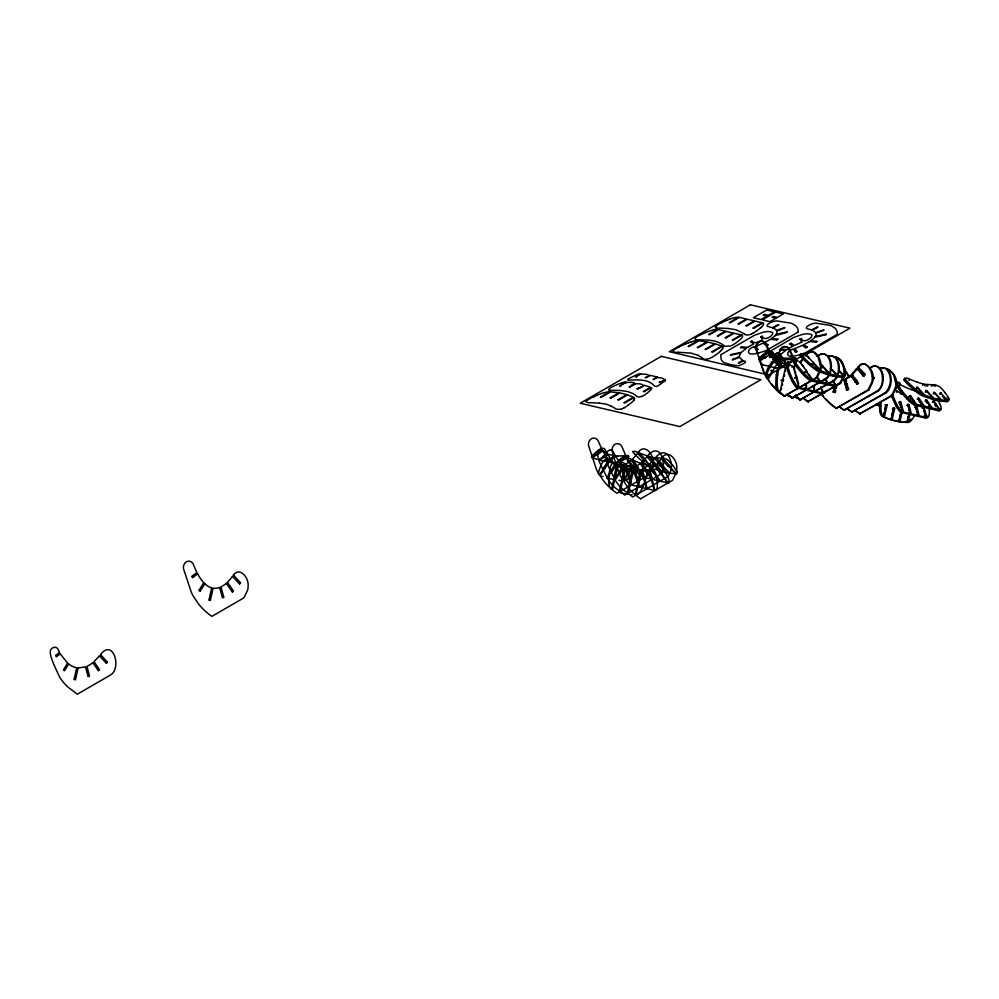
<?xml version="1.0" encoding="UTF-8"?>
<svg xmlns="http://www.w3.org/2000/svg" width="999" height="999" viewBox="0 0 999 999"><rect width="100%" height="100%" fill="white"/><g stroke="black" fill="none" stroke-linecap="round" stroke-linejoin="round"><path stroke-width="1.5" d="M907.879 404.333L910.564 413.711M915.746 406.231L918.431 415.547L911.4 413.936L908.928 404.632L907.954 404.208M608.878 478.833L608.866 479.47A25.062 12.6 -77.6 0 0 608.915 481.73M832.979 392.02L835.276 392.632M777.172 381.993L777.172 382.555A25.062 12.6 -77.6 0 0 777.222 384.877M880.906 406.318L880.906 406.88A25.062 12.6 -77.6 0 0 880.956 409.215A18.007 9.053 -77.6 0 0 881.193 411.65M846.34 389.66L847.277 389.573L844.53 379.67A16.583 14.336 -76.8 0 1 842.856 380.144M848.151 389.048L846.64 389.885M904.782 378.334L907.03 378.072A19.468 4.983 40.2 0 1 909.889 379.333L917.094 382.13M858.566 383.079L857.554 384.103M910.551 413.736L903.533 412.088L900.823 401.935L899.837 401.473M925.449 416.908L925.786 418.144A10.302 4.383 67.1 0 0 927.01 417.495L923.738 407.08M899.774 401.498L902.684 411.863A10.302 4.383 67.1 0 1 900.911 410.502M772.702 370.966L777.16 363.661M74.201 678.995L76.698 667.744A24.313 21.004 -76.8 0 1 69.356 664.485L68.794 664.098M209.078 599.637L211.676 587.899M614.135 476.548L616.733 464.81A21.703 18.769 -76.8 0 1 610.014 460.676M621.678 479.907L624.163 468.643M629.545 481.755L632.042 470.492A24.313 21.004 -76.8 0 1 624.7 467.232L624.138 466.858L620.079 473.101M637.749 482.092L640.347 470.342A21.703 18.769 -76.8 0 1 633.628 466.208L629.008 473.314M834.552 385.764L833.253 391.633L834.028 391.82L835.326 385.951M614.984 477.822L612.562 489.722M620.004 492.532L622.527 481.181M628.021 494.343L630.394 483.029M638.598 483.366L636.038 494.93A11.276 5.669 -77.6 0 0 637.986 494.13M779.332 392.482L779.657 391.009M781.33 389.822L781.655 388.349M782.304 385.402L782.629 383.928M794.854 397.152L795.167 395.741M796.503 396.041L796.191 397.44L797.702 397.652M883.391 415.334L883.066 416.808L888.336 418.918M883.715 413.861L884.053 412.387M884.702 409.44L885.351 406.493M887.187 404.82L884.402 417.095L891.208 419.767M891.008 418.306L890.696 419.73L897.689 421.416M891.645 415.472L892.269 412.637M892.582 411.213L892.906 409.802M893.88 407.967L894.754 408.391L892.045 420.017L899.038 421.703M899.212 418.668L898.588 421.478L900.099 421.69M899.525 417.257L900.149 414.448M900.461 413.037L900.773 411.625M902.122 411.925L899.937 421.778L901.448 421.978M906.73 422.127L907.055 420.679M907.691 417.782L908.016 416.346M908.066 422.415L909.989 413.736M75.574 679.295L78.122 667.931M210.452 599.937L213.087 588.211L214.261 588.299A16.583 14.336 -76.8 0 0 219.543 587.462M614.198 477.634L611.613 489.21A11.276 5.669 -77.6 0 1 610.189 487.612A12.45 6.269 -77.6 0 1 609.203 484.29M615.509 476.848L618.144 465.122L619.318 465.209A16.583 14.336 -76.8 0 0 624.6 464.373M621.728 481.006L619.08 492.245M623.039 480.207L625.599 468.843M629.607 482.842L627.06 494.193L620.054 492.594M630.906 482.055L633.566 470.654L640.796 469.692L643.381 478.883M635.177 494.955L637.812 483.179M639.123 482.392L641.758 470.654M778.883 390.621L778.571 392.07A11.276 5.669 -77.6 0 1 777.147 390.472M782.492 380.794L779.907 392.37A11.276 5.669 -77.6 0 1 778.496 390.771A12.45 6.269 -77.6 0 1 777.497 387.45M785.376 368.044L782.741 379.77L783.691 379.22M784.352 376.286L784.677 374.825M785.501 371.153L785.664 370.417M787.824 394.006L787.512 395.404L786.588 395.117M795.991 394.518L795.366 397.352L793.081 397.078M836.101 385.339L834.615 391.933L835.389 392.12L835.726 390.646M836.213 388.449L836.712 386.251M882.629 414.947L882.304 416.396A11.276 5.669 -77.6 0 1 880.881 414.797A12.45 6.269 -77.6 0 1 879.894 411.488M883.64 416.695L886.238 405.119M891.245 419.73L893.855 407.967M899.1 421.678L901.323 411.75M907.204 422.44L909.19 413.611M756.78 345.454L756.643 346.029A6.631 5.732 -76.8 0 0 756.618 348.813L755.831 348.626A6.631 5.732 -76.8 0 1 755.868 345.841L756.43 344.18A5.682 4.908 -76.8 0 1 761.675 341.021L763.124 341.496A6.731 5.807 -76.8 0 1 765.796 344.643L768.581 351.036A74.126 64.073 -76.8 0 0 769.23 352.347M786.975 366.596L787.949 365.509M636.75 467.682C637.025 470.866 616.296 491.121 628.284 473.826M780.394 350.999L780.818 349.9M605.406 449.925A4.246 3.671 -76.8 0 0 601.748 448.314C591.258 452.859 604.545 470.604 607.155 478.084A60.327 52.135 -76.8 0 0 615.434 487.987L624.837 495.104L658.453 475.661C668.631 468.956 661.9 442.132 649.45 453.858M857.841 382.33L858.203 382.854L851.61 374.225A44.618 38.561 -76.8 0 0 856.618 368.331L863.423 376.024M900.823 402.135L899.437 402.709L900.124 405.194M908.94 404.87L907.554 405.444L907.866 406.581M919.242 415.746L916.795 406.468L915.821 406.056M924.437 407.667L923.051 408.254M821.203 367.145L822.214 365.796M796.79 377.31L796.016 377.235L798.95 387.537A10.302 4.383 67.1 0 1 797.177 386.176A11.289 4.795 67.1 0 1 794.967 383.329M642.894 486.813L642.657 487.312A25.062 12.6 -77.6 0 1 641.62 489.398M586.313 401.273L586.45 402.185L588.274 402.709A19.468 6.181 -21.9 0 0 591.346 402.709L598.95 403.109M765.197 357.542L769.929 353.771M63.611 669.455L67.62 663.186M199.213 589.972L203.808 582.779M604.27 466.883L608.866 459.677M604.67 468.294L600.087 475.449L600.874 475.786M611.088 470.367L615.084 464.098M611.488 471.778L607.467 478.059L614.447 479.732M640.596 498.788A73.214 63.274 -76.8 0 1 627.335 486.575L622.065 478.783A60.452 52.248 -76.8 0 1 619.979 474.75L618.893 472.252L622.964 465.946L615.659 456.63L612.05 459.253M615.384 479.832L619.355 473.626M627.884 472.415L632.479 465.222A46.903 40.534 -76.8 0 1 626.41 456.356M775.811 363.049L776.098 362.6A46.903 40.534 -76.8 0 1 770.042 353.733M776.598 363.236L776.885 362.787A46.903 40.534 -76.8 0 1 770.816 353.921L769.642 352.51A9.878 3.546 -28.2 0 0 768.83 351.835L768.131 351.685A3.022 1.086 -28.2 0 0 765.946 352.185L759.889 357.317L793.506 337.562C799.163 335.689 805.968 331.968 811.9 334.827C812.736 338.399 802.534 343.843 801.41 338.549M768.268 378.896L772.839 371.74L771.74 370.866M603.871 468.106C594.03 485.064 599.924 463.586 604.507 460.064A4.033 1.873 -51.5 0 1 606.855 458.853M606.705 477.797L610.689 471.59M614.535 479.707L618.568 473.439M622.889 480.794L627.484 473.651M878.62 405.582L881.006 401.848M64.735 670.354L68.744 664.11M200.337 590.859L204.857 583.828M605.394 467.769L609.914 460.739M612.212 471.253L616.221 465.022L612.212 451.248A6.631 5.732 -76.8 0 1 612.237 448.464L612.799 446.803A5.682 4.908 -76.8 0 1 618.056 443.631M773.688 370.442L772.627 370.691M775.099 368.231L775.674 367.357M777.085 365.159L777.934 363.836M634.053 399.937L634.515 399.063A10.402 3.297 -21.9 0 0 634.04 397.552L625.162 402.659M755.831 348.626L763.611 372.127A60.452 52.248 -76.8 0 0 765.684 376.161L770.966 383.953A73.214 63.274 -76.8 0 0 784.215 396.166L816.208 377.672L819.942 369.955A13.824 11.938 -76.8 0 0 820.404 365.809L818.106 357.118L813.735 352.123M784.203 396.178L816.982 377.847L820.716 370.142A13.824 11.938 -76.8 0 0 821.178 365.996C820.766 360.527 818.668 353.584 812.886 351.76M834.39 357.13C841.533 356.98 844.43 365.622 844.792 371.528A13.824 11.938 -76.8 0 1 844.33 375.674L840.596 383.391L807.816 401.723L839.822 383.204L843.556 375.499A13.824 11.938 -76.8 0 0 844.018 371.353C843.643 366.034 841.658 359.727 836.5 357.292M821.69 394.642L822.826 396.116A73.214 63.274 -76.8 0 0 836.088 408.329L868.081 389.835L871.815 382.118A13.824 11.938 -76.8 0 0 872.264 377.972C871.89 372.664 869.904 366.358 864.747 363.923M836.076 408.341L868.855 390.01L872.589 382.305A13.824 11.938 -76.8 0 0 873.051 378.159C874.787 369.58 862.149 358.129 858.503 366.995M879.532 368.269C887.986 365.971 897.177 374.637 896.652 383.691A13.824 11.938 -76.8 0 1 896.203 387.837L892.469 395.554L859.689 413.886L891.695 395.367L895.416 387.662A13.824 11.938 -76.8 0 0 895.878 383.516L893.581 374.825L889.222 369.83M730.356 355.307L730.881 354.608M786.7 332.53L787.212 331.83M769.505 357.542L770.029 356.843M825.848 334.752L826.36 334.066M786.75 394.405L792.082 398.027L825.686 378.584C835.364 372.152 829.882 346.141 817.357 356.156M792.082 398.027L826.473 378.771C834.227 372.502 833.066 352.06 821.091 354.158M794.617 396.241L799.949 399.875L833.566 380.432C841.508 374.3 840.034 352.859 827.671 356.106M799.949 399.875L834.34 380.607C842.294 374.263 840.721 353.171 828.621 356.181M838.611 406.568L843.943 410.189L877.559 390.746C887.124 384.228 881.892 358.529 869.367 368.194M843.943 410.189L878.333 390.934C885.951 384.503 885.064 364.872 873.313 366.146M846.79 408.641L851.822 412.038L885.426 392.595C891.158 386.401 892.344 376.161 886.637 369.58M851.822 412.038L886.213 392.769C893.955 386.513 892.831 366.084 880.831 368.156M100.587 654.507C112.999 638.386 121.791 667.27 110.976 674.75L77.373 694.193L67.944 687.1A60.327 52.135 -76.8 0 1 59.653 677.197L53.621 664.073M628.009 379.882L628.683 380.045A9.878 3.134 -21.9 0 0 630.506 380.045C638.461 379.882 648.251 379.108 654.108 385.589A9.665 3.059 -21.9 0 0 655.007 386.238L655.756 386.363A2.947 0.937 -21.9 0 0 657.829 385.976L665.059 380.894M628.408 456.93L619.542 462.412A6.194 2.223 -28.2 0 1 616.246 463.324L620.841 459.877M796.39 360.589L795.828 361.151M795.716 359.265L795.753 359.203A2.947 1.061 -28.2 0 0 795.778 358.229L795.192 358.004M99.45 655.931L94.018 661.625L99.301 669.38M814.759 337.262L814.26 337.812A16.583 5.257 -21.9 0 1 810.664 340.721L816.857 341.383M106.431 663.398L107.43 662.2M239.635 584.09L240.647 582.892M644.692 461.001L645.704 459.802M653.895 464.298L654.907 463.111M661.775 466.146L662.774 464.96M668.306 466.533L669.318 465.347M805.157 356.168L806.156 354.995L807.542 355.569M812 363.848L813.71 362.924L812.774 364.023M812.249 364.26L813.248 363.087L819.967 370.429A10.402 2.66 40.2 0 1 816.47 368.519L815.209 367.632M813.049 364.448L814.035 363.274L820.941 370.804M821.465 367.57L822.452 366.396L828.97 373.526L821.091 370.879M821.977 367.332L822.976 366.133L822.14 366.046M822.252 367.757L823.251 366.583M828.92 375.012C832.03 376.973 833.765 374.45 836.937 375.487M863.798 376.086L864.809 374.887M873.014 379.383L874.013 378.196M908.89 380.494L909.889 379.32M915.996 388.586L916.982 387.412L923.7 394.767A10.402 2.66 40.2 0 1 920.204 392.844L918.943 391.958A24.788 6.344 40.2 0 1 910.326 384.528M916.782 388.773L917.769 387.6L924.674 395.129M922.639 385.377L923.625 384.203L933.503 384.865A19.768 5.057 40.2 0 1 934.814 384.627L939.072 386.376A5.882 1.498 40.2 0 1 942.045 389.073L943.468 390.659A28.459 7.28 40.2 0 1 944.992 392.57L945.104 392.707M925.199 391.895L926.185 390.721L932.704 397.864L924.724 395.167M925.986 392.083L926.985 390.909L933.615 398.139L940.671 399.812L934.065 392.57L933.066 393.743M933.503 384.865L931.43 386.113M933.865 393.918L934.852 392.757L941.395 399.887L947.489 400.499M939.597 394.118L940.596 392.957L948.063 400.774A10.402 2.66 40.2 0 1 947.177 401.698L942.319 396.416M940.396 394.305L941.383 393.131M930.718 397.24C931.855 398.976 935.963 401.723 937.499 399.363M864.61 373.589L862.574 375.761M775.074 335.614L786.225 332.63M773.726 354.633L776.86 353.047A4.246 3.671 -76.8 0 1 780.506 354.682M775.112 335.577L775.149 335.539A16.583 5.257 -21.9 0 1 771.528 338.486L777.709 339.148M899.962 385.114L900.186 384.84A2.947 1.061 -28.2 0 0 900.224 383.853L899.637 383.641A9.665 3.472 -28.2 0 0 897.676 383.678L896.49 383.791M233.566 574.812C240.322 566.47 249.076 578.446 248.102 585.976A13.824 11.938 -76.8 0 1 247.64 590.134L243.906 597.839L211.913 616.358A73.214 63.274 -76.8 0 1 198.664 604.133L193.394 596.341A60.452 52.248 -76.8 0 1 191.308 592.295L183.541 568.806A6.631 5.732 -76.8 0 1 183.566 566.021L184.128 564.348A5.682 4.908 -76.8 0 1 189.385 561.188L190.821 561.663A6.731 5.807 -76.8 0 1 193.506 564.81L196.279 571.203A74.126 64.073 -76.8 0 0 196.928 572.527L192.208 576.086M638.623 451.723C645.379 443.369 654.133 455.357 653.159 462.887A13.824 11.938 -76.8 0 1 652.697 467.033L648.975 474.75L616.97 493.269A73.214 63.274 -76.8 0 1 603.721 481.043L598.451 473.251A60.452 52.248 -76.8 0 1 596.366 469.205L588.598 445.704A6.631 5.732 -76.8 0 1 588.623 442.932L589.185 441.258A5.682 4.908 -76.8 0 1 594.442 438.099L595.879 438.573A6.731 5.807 -76.8 0 1 598.563 441.72L601.336 448.114A74.126 64.073 -76.8 0 0 601.985 449.438M662.237 457.267C668.993 448.913 677.747 460.901 676.773 468.431A13.824 11.938 -76.8 0 1 676.311 472.577L672.577 480.282L640.584 498.801M657.317 455.706C669.755 443.906 676.56 471.016 666.321 477.51L632.717 496.953L623.289 489.847A60.327 52.135 -76.8 0 1 614.997 479.957C612.449 472.39 599.138 454.832 609.615 450.124M649.05 454.22L648.001 455.482L654.582 462.762M656.917 456.068L655.881 457.33L662.462 464.61M98.451 670.816L99.575 669.78M232.405 592.12L233.529 591.083M637.462 469.031L638.586 467.994M645.916 471.728L647.04 470.691M653.796 473.576L654.919 472.539M661.076 474.575L662.2 473.538M804.769 371.89L806.692 371.153M804.982 372.352L806.093 371.328L811.9 379.745A10.49 3.259 47.3 0 1 809.727 378.496A11.801 3.659 47.3 0 1 806.655 375.936M805.556 372.078L806.605 371.104M805.768 372.527L806.88 371.503M856.568 384.116L857.779 382.792M908.715 396.678L909.827 395.654L915.633 404.071A10.49 3.259 47.3 0 1 913.461 402.822M909.502 396.865L910.663 395.766L909.802 395.641M917.169 399.363L918.281 398.339L923.501 405.919L916.483 404.295L910.613 395.829M917.969 399.55L919.117 398.489L924.312 406.118L931.38 407.792L925.823 399.825M925.037 401.211L926.123 400.174M925.836 401.398L926.947 400.374L932.179 407.954L939.247 409.64L933.128 400.886L934.015 400.999L940.059 409.802M932.329 402.21L933.416 401.173M933.116 402.397L934.277 401.311M641.495 462.537L646.952 456.805L653.571 463.948M899.612 385.439L898.775 386.101M870.429 368.119L872.614 366.508M719.63 351.91L719.992 351.598A25.062 7.955 -21.9 0 0 721.216 350.462M859.402 366.183L861.7 364.573M92.77 662.687L90.809 664.148A28.172 24.351 -76.8 0 1 87.687 665.996L86.95 666.333L89.386 675.561M55.994 655.169L59.528 652.534M597.265 452.997L601.972 449.488M603.458 456.081L607.005 453.446M611.338 457.929L614.872 455.294M620.879 458.529L625.586 455.02A74.126 64.073 -76.8 0 1 624.949 453.658L622.177 447.252A6.731 5.807 -76.8 0 0 619.505 444.105L618.056 443.643M768.631 352.847L769.992 352.585L768.818 353.471M773.139 357.192L774.237 356.368M773.688 357.542L775.024 356.556M780.781 359.203L782.117 358.216M781.78 359.215L782.891 358.391M791.358 359.041L793.606 358.129A74.126 64.073 -76.8 0 1 792.969 356.755L790.197 350.349M792.719 358.778L793.606 358.129M819.605 355.095L820.741 354.345M844.592 370.954L845.479 370.292L844.692 370.105M597.227 454.345L592.482 457.867L593.481 458.241M599.862 460.064L603.421 457.43M607.742 461.925L611.288 459.278M786.538 365.234L788.81 363.549L788.111 362.237M56.706 656.505L60.265 653.87L67.607 663.136M192.919 577.41L197.627 573.938M591.858 457.542L596.428 454.158M597.976 454.32L602.684 450.849M602.622 457.242L598.588 459.765M604.17 457.417L607.742 454.782M607.842 454.895C613.586 460.664 605.194 462.787 599.899 460.102M615.297 463.211L620.042 459.69M621.59 459.865L626.298 456.381M759.839 361.213L764.41 357.817L763.711 356.518M767.769 356.119L768.643 355.469M768.943 355.257L770.704 353.946M772.976 359.178L774.974 357.704L785.651 359.74M773.975 359.203L775.761 357.879L781.967 366.109L780.569 365.746A7.98 4.008 -77.6 0 0 780.319 365.796L778.521 367.132A4.958 2.485 -77.6 0 0 777.946 368.144A5.894 2.96 -77.6 0 0 777.547 369.093L777.434 369.418A9.441 4.745 -77.6 0 0 777.06 370.754L777.01 370.979A20.617 10.365 -77.6 0 0 776.335 374.85M781.618 361.213L783.628 359.727L779.282 362.175L780.069 362.362M785.651 365.122L788.024 363.361L787.324 362.05M790.783 362.1L791.67 361.438M791.97 361.226L792.844 360.577M793.431 360.139L794.317 359.49A46.903 40.534 -76.8 0 0 795.891 362.1M844.53 372.115L845.404 371.466M716.545 325.549L716.57 325.537A7.705 2.448 -21.9 0 1 717.494 324.925M628.408 405.045L628.259 405.144A28.459 9.028 -21.9 0 1 626.186 406.581L624.35 407.692M898.576 386.251L895.616 388.161M808.491 353.259L809.827 352.41M785.539 350.462L780.781 354.408L770.491 356.73M894.605 408.666L892.419 408.191M775.299 354.121L776.71 353.459M740.359 347.59L741.545 346.828M776.835 339.947L778.021 339.185M779.507 349.825L780.694 349.063M815.983 342.17L817.17 341.421M747.689 347.39L748.351 346.965A28.172 8.941 -21.9 0 1 751.523 345.154L753.721 343.993L750.686 341.77M786.837 349.625L787.499 349.2A28.172 8.941 -21.9 0 1 790.671 347.39L792.869 346.228M600.761 396.94L609.552 391.845A10.402 3.297 -21.9 0 0 605.669 392.295L604.195 392.682M620.067 385.776C637.861 376.311 610.639 386.388 609.303 388.798A4.033 1.274 -21.9 0 0 609.165 389.997M635.963 376.573L640.809 373.763A6.194 1.961 -21.9 0 0 637.424 374.425L628.034 378.971A3.022 0.962 -21.9 0 0 628.046 379.857M688.523 346.154L697.964 340.696M709.04 334.29L717.519 329.383A10.302 3.272 -21.9 0 0 715.159 329.52L715.097 329.533A11.264 3.571 -21.9 0 0 711.5 330.407L711.35 330.444A16.546 5.245 -21.9 0 0 709.128 331.193L708.99 331.243A24.251 7.692 -21.9 0 0 706.355 332.255A34.303 10.889 -21.9 0 0 702.11 334.091L701.735 334.265A23.264 7.38 -21.9 0 0 700.574 334.815L698.476 335.876A11.976 3.796 -21.9 0 0 697.464 336.426L697.265 336.538A7.355 2.335 -21.9 0 0 696.315 337.138A4.92 1.561 -21.9 0 0 695.316 337.924L695.017 339.161L697.19 339.81A20.43 6.481 -21.9 0 0 699.7 339.822L700.399 339.81A127.21 40.36 -21.9 0 1 707.779 340.122L707.866 340.135A116.721 37.038 -21.9 0 1 709.889 340.334L710.439 340.397A112.338 35.652 -21.9 0 1 714.535 341.034A112.338 35.652 -21.9 0 1 717.844 342.133L718.231 342.282A116.721 37.038 -21.9 0 1 719.567 342.869L719.63 342.907A127.21 40.36 -21.9 0 1 723.538 345.229L723.776 345.479A20.43 6.481 -21.9 0 0 724.874 346.303L730.656 345.991A5.245 1.661 -21.9 0 0 731.83 345.467A7.355 2.335 -21.9 0 0 732.891 344.892L733.091 344.78A11.976 3.796 -21.9 0 0 734.028 344.205L735.739 343.057A23.264 7.38 -21.9 0 0 736.588 342.445L736.85 342.245A34.303 10.889 -21.9 0 0 739.522 340.097L739.585 340.047A24.251 7.692 -21.9 0 0 740.971 338.736L741.033 338.673A16.546 5.245 -21.9 0 0 741.932 337.612L741.982 337.55A11.264 3.571 -21.9 0 0 742.594 335.976A10.302 3.272 -21.9 0 0 742.007 335.102M729.67 322.352L738.548 317.207A10.49 3.334 -21.9 0 0 736.051 317.382A11.801 3.746 -21.9 0 0 732.192 318.356M610.377 397.777L618.918 392.819M629.507 386.7C645.529 381.755 621.403 380.369 620.854 385.951M645.616 377.385C656.193 374.238 636.738 372.302 636.763 376.76M697.627 347.29L706.805 341.97L705.219 341.683M717.669 335.701L725.386 331.218L718.381 329.558L709.827 334.478M738.436 323.676L746.428 319.056L739.41 317.382L730.469 322.54M763.199 315.147L764.472 314.398M618.244 399.625L626.91 394.605L619.892 392.932L611.176 397.964M637.387 388.549C653.046 384.528 631.555 380.881 630.307 386.888M653.483 379.233L657.255 377.048M705.506 349.138L714.76 343.768L707.791 342.108L698.426 347.477M725.536 337.537L733.254 333.067L726.248 331.406M746.303 325.524L754.295 320.904L747.289 319.23L739.235 323.863M775.686 312.138L762.349 319.842L769.979 321.666L776.011 318.194M624.375 402.472L633.391 397.252L627.647 394.842L619.043 399.8M643.668 391.308L650.561 387.312L644.23 385.264L638.174 388.736M659.577 382.105C672.227 379.707 655.943 375.062 654.283 379.42M712.137 351.698L721.753 346.129L720.491 345.654M732.654 339.835L741.133 334.915M753.283 327.884L762.162 322.739M772.215 317.257L773.501 316.521M798.189 332.043L766.183 350.562L758.141 353.184A13.824 4.383 -21.9 0 1 754.657 353.771C745.853 355.769 747.314 348.176 753.983 346.978M601.548 397.127L610.589 391.908L618.93 392.807M689.322 346.341L698.95 340.784L705.082 341.67M646.403 377.572L650.174 375.399M718.468 335.876L726.198 331.418M706.293 349.325L715.496 344.006L716.857 344.418M726.335 337.724L734.065 333.254L741.146 334.89M747.102 325.711L755.107 321.091L762.175 322.727M644.467 391.496C660.626 381.556 645.604 395.816 641.583 396.366M660.364 382.292L665.222 379.495A6.194 1.961 -21.9 0 1 665.034 380.894M712.924 351.885L722.389 346.416A11.276 3.584 -21.9 0 1 723.089 347.377M733.441 340.01L741.945 335.102M754.083 328.072L762.974 322.939A10.49 3.334 -21.9 0 1 763.598 323.838A11.801 3.746 -21.9 0 1 762.836 325.549A17.183 5.457 -21.9 0 1 761.787 326.748M773.064 327.984L778.346 325.199M738.698 362.625L742.707 360.514M812.199 330.219L817.494 327.435M777.846 364.86L781.867 362.724L778.696 359.677M772.389 327.722L777.709 324.925M739.335 362.899L743.331 360.801M816.857 327.16L811.538 329.945A74.126 23.526 -21.9 0 0 810.826 329.72L807.367 328.783A6.731 2.135 -21.9 0 1 806.393 327.622L806.842 326.885A5.682 1.798 -21.9 0 1 812.175 323.838L813.785 323.414A6.631 2.11 -21.9 0 1 815.958 323.164L829.957 325.337A60.452 19.181 -21.9 0 1 831.955 326.111L835.114 328.259A73.214 23.227 -21.9 0 1 837.324 334.29L805.331 352.797L797.289 355.419A13.824 4.383 -21.9 0 1 793.805 356.006C785.002 358.004 786.463 350.412 793.119 349.213M778.483 365.122L782.479 363.024M750.524 341.658L751.947 340.971M766.645 345.617L768.081 344.93M789.672 343.893L791.096 343.206M805.793 347.852L807.217 347.165M593.543 396.865L593.331 396.965A29.083 9.228 -21.9 0 0 591.121 398.039L589.098 399.125A6.119 1.936 -21.9 0 0 586.151 401.311M751.76 333.816L751.797 333.791A7.705 2.448 -21.9 0 0 752.896 333.229M634.427 467.245L635.152 466.895A28.172 24.351 -76.8 0 0 638.286 465.047L640.247 463.598L645.641 471.328M642.245 469.105L643.031 468.743A28.172 24.351 -76.8 0 0 646.153 466.895L648.114 465.447L653.508 473.176M760.689 336.813L762.162 336.176M756.368 350.062L757.841 349.438M799.837 339.036L801.31 338.411M795.516 352.297L796.99 351.66M801.847 342.108L794.38 345.479L791.258 343.319M222.477 597.889L223.813 597.315M88.174 676.623L89.523 676.048M794.854 377.684L796.116 377.147M794.904 378.209L796.727 377.397M795.704 378.384L797.027 377.834M627.534 474.8L628.87 474.225M635.651 477.534L636.987 476.96M847.414 390.06L848.675 389.535M643.518 479.383L644.867 478.808M651.148 480.332L652.484 479.77M898.638 402.535L899.974 401.973M906.755 405.269L908.079 404.707M914.634 407.105L915.958 406.556M915.421 407.292L916.745 406.73M922.252 408.067L923.576 407.505L926.298 417.395L919.267 415.784M685.614 343.931L686.238 343.681A25.062 7.955 -21.9 0 1 688.498 342.794M786.026 368.331L785.751 368.119A19.643 9.878 -77.6 0 0 783.391 366.246L781.905 366.046A7.98 4.008 -77.6 0 0 781.655 366.084L779.869 367.432A4.958 2.485 -77.6 0 0 779.282 368.431A5.894 2.96 -77.6 0 0 778.895 369.393L778.77 369.717A9.441 4.745 -77.6 0 0 778.396 371.054L778.346 371.278A20.617 10.365 -77.6 0 0 777.684 375.149M615.247 463.236L613.611 462.887A7.98 4.008 -77.6 0 0 613.361 462.924L611.563 464.273A4.958 2.485 -77.6 0 0 610.988 465.272A5.894 2.96 -77.6 0 0 610.589 466.233L610.489 466.521A9.441 4.745 -77.6 0 0 610.102 467.894L610.064 468.056A20.617 10.365 -77.6 0 0 609.378 471.99A31.419 15.809 -77.6 0 0 609.153 473.913M784.739 328.009L776.772 330.994A21.703 6.893 -21.9 0 1 776.248 334.253M732.342 359.503L739.422 356.581A24.313 7.717 -21.9 0 1 740.946 352.959L730.831 355.207M815.921 333.229L823.888 330.244M771.49 361.738L778.546 359.091M776.535 330.532L784.665 327.497M732.429 360.027L739.497 357.392L742.719 360.489M823.8 329.72L815.684 332.754A46.903 14.885 -21.9 0 0 812.125 330.269M771.565 362.262L778.646 359.615M810.514 352.085L812.786 351.735M85.377 666.957L78.222 667.906M887.05 405.307L884.889 404.832M862.736 364.123L864.659 363.898M789.272 364.947L788.298 366.034A4.795 2.035 67.1 0 0 788.386 367.994M620.604 409.315L616.071 409.178A19.768 6.269 -21.9 0 1 614.959 408.241L610.751 405.881M768.731 351.261L768.993 351.198A4.246 3.671 -76.8 0 1 772.639 352.847M731.343 354.508L741.595 352.21L746.39 348.239L740.671 347.627M814.809 337.237L825.374 334.865M776.186 334.278L786.75 331.93M815.334 336.513L825.898 334.166M769.967 357.43L780.094 355.182M769.73 351.386L769.767 351.386A4.246 3.671 -76.8 0 1 773.413 353.022M54.283 647.364C46.778 648.663 51.723 658.641 53.496 663.686M655.456 465.209L648.451 465.297L642.02 463.811M902.447 392.832L900.161 393.107M902.621 393.831L900.811 394.018M795.204 358.004A9.665 3.472 -28.2 0 0 793.243 358.054L781.268 358.166L773.151 355.656M800.087 362.162A19.043 5.907 47.3 0 0 797.19 360.776L796.503 360.589A2.947 1.061 -28.2 0 0 796.49 359.528L795.891 359.315A9.665 3.472 -28.2 0 0 793.943 359.353L785.738 359.74M899.537 383.529A2.947 1.061 -28.2 0 0 899.512 382.555L898.925 382.33A9.665 3.472 -28.2 0 0 896.977 382.38L895.491 382.517M634.652 471.466L641.046 470.492A19.643 9.878 -77.6 0 1 643.968 469.867L645.391 470.342A7.98 4.008 -77.6 0 1 645.591 470.492L646.64 472.49A4.958 2.485 -77.6 0 1 646.74 473.663A5.894 2.96 -77.6 0 1 646.69 474.7L646.665 474.95A9.441 4.745 -77.6 0 1 646.428 476.411L646.378 476.635A20.617 10.365 -77.6 0 1 645.342 480.419A31.419 15.809 -77.6 0 1 644.717 482.255A35.327 17.77 -77.6 0 1 642.931 486.713M634.452 471.478L626.56 470.467L617.519 465.01M606.868 458.828L608.216 459.09A14.261 6.631 -51.5 0 1 609.402 460.189L612.449 462.662A105.931 49.313 -51.5 0 0 613.948 463.636M789.46 364.91L791.32 365.372A20.43 8.691 67.1 0 1 793.343 366.608L793.88 366.983M788.136 365.472L789.747 365.821M678.608 352.297L690.933 353.084L698.089 355.307M835.514 357.267L836.4 357.28M886.6 369.243L889.147 369.642M617.757 456.068L625.973 455.681A9.665 3.472 -28.2 0 1 627.921 455.644L628.521 455.856M617.682 456.068L608.329 454.483L602.36 450.149A9.878 3.546 -28.2 0 0 601.548 449.475L600.849 449.325A3.022 1.086 -28.2 0 0 598.676 449.825L591.945 455.881A6.194 2.223 -28.2 0 0 591.77 457.579M794.792 361.538L795.616 361.663M899.637 384.84L900.923 385.114A19.043 5.907 47.3 0 1 903.82 386.488M898.526 385.864L899.587 386.064M627.722 458.017L629.008 458.291A19.043 5.907 47.3 0 1 631.905 459.652M842.681 377.347L836.712 376.76M946.49 401.673L940.534 401.099M803.446 398.151L802.684 398.102M905.843 422.19L904.332 422.077M907.179 422.477L905.556 422.365M927.859 386.064L926.61 385.964M905.231 422.34L901.573 422.003M844.804 383.891L846.628 383.953A24.313 21.004 -76.8 0 1 844.642 382.904M625.699 468.818L632.916 467.844L635.514 477.035M727.934 328.471L720.441 328.097A19.043 6.044 -21.9 0 1 717.095 328.047L715.833 327.722M632.042 494.755L631.118 494.667M728.021 328.471L735.913 329.745L743.855 333.591M902.534 421.928L900.224 421.703M768.83 352.997L769.53 353.147A9.878 3.546 -28.2 0 1 770.329 353.821L773.813 356.943M599.025 403.109L605.681 404.008L610.714 405.856M797.814 397.515L795.092 396.191M809.452 341.521L815.671 342.145M776.523 339.91L770.304 339.298A25.412 8.067 -21.9 0 1 764.585 342.382M781.006 349.088L786.737 349.662M741.857 346.865L747.589 347.427M779.819 349.85L785.551 350.449M796.365 397.365L794.879 397.202M670.891 473.326L675.624 473.751L668.731 466.196M621.94 480.719L618.955 480.357M837.699 375.587L843.755 376.173L838.823 370.779M925.336 385.814L924.674 385.714M835.951 376.66L832.766 376.198M939.684 400.986L936.5 400.524M668.818 473.064L666.033 472.664M785.489 368.019L786.563 368.132A16.583 14.336 -76.8 0 0 787.562 368.156M641.87 470.629L642.931 470.741A16.583 14.336 -76.8 0 0 648.214 469.905M733.328 365.234L738.923 365.771L744.467 363.161A4.246 1.349 -21.9 0 0 745.192 361.351L743.431 360.814M732.979 365.184L724.325 362.799A60.327 19.143 -21.9 0 1 721.116 359.19L720.741 354.782L754.357 335.339C760.014 333.454 766.832 329.745 772.751 332.592C773.513 336.263 763.298 341.621 762.262 336.313M615.084 464.048L613.199 462.924M611.151 462.574L610.039 462.375M917.681 391.758L910.938 389.548M781.355 380.007L783.441 380.844L781.156 380.507M650.274 375.387L657.217 377.023M614.023 477.072L615.384 477.36M637.637 482.604L638.998 482.904M621.565 480.432L622.926 480.731M629.432 482.267L630.794 482.567M208.966 600.162L210.327 600.461M74.088 679.52L75.449 679.819M813.661 351.935C811.375 350.249 805.656 353.534 806.643 354.832M764.735 314.46L768.318 315.284L774.375 311.8L766.72 310.002L753.333 317.732L760.963 319.543L766.982 316.071L763.448 315.209M773.763 316.583L777.334 317.407L783.391 313.911L775.736 312.113M738.011 323.926L738.81 324.113M745.891 325.774L746.678 325.961M729.258 322.59L730.044 322.777M752.871 328.134L753.658 328.321M717.245 335.939L718.044 336.126M725.124 337.787L725.911 337.974M708.616 334.54L709.402 334.715M732.23 340.072L733.016 340.259M780.231 354.345L779.445 354.17A6.631 5.732 -76.8 0 1 779.482 351.386L780.032 349.725A5.682 4.908 -76.8 0 1 785.289 346.553L786.737 347.028A6.731 5.807 -76.8 0 1 789.41 350.174L792.195 356.568A74.126 64.073 -76.8 0 0 792.844 357.892M916.657 387.063L917.444 387.25M940.271 392.595L941.058 392.782M863.473 375.736L864.247 375.911L857.467 368.519A44.618 38.561 -76.8 0 1 852.409 374.375M925.873 390.372L926.66 390.547M933.74 392.207L934.527 392.395M872.689 379.033L873.463 379.22L872.639 378.321M765.246 357.33L765.996 357.43M789.61 362.962L788.835 362.787L793.543 359.303A46.903 40.534 -76.8 0 0 795.117 361.913M764.809 357.53L765.596 357.717L764.934 356.481M918.006 397.939L919.117 398.464M925.873 399.787L926.997 400.337M697.215 347.54L698.001 347.714M705.082 349.375L705.868 349.563M688.099 346.403L688.898 346.591M711.713 351.935L712.512 352.123M825.686 378.584L826.473 378.771M833.566 380.432L834.34 380.607M877.559 390.746L878.333 390.934M885.426 392.595L886.213 392.769M816.208 377.672L816.982 377.847M839.822 383.204L840.596 383.391M868.081 389.835L868.855 390.01M891.695 395.367L892.469 395.554M827.634 383.466L820.616 381.818L817.307 377.048M828.483 383.666L835.514 385.314L832.604 381.069M773.126 371.303L771.303 370.292M811.638 380.994L818.656 382.642L818.006 381.668M819.505 382.842L826.535 384.49L825.873 383.516M827.384 384.69L834.402 386.338L833.678 385.252M915.371 405.332L922.389 406.968L921.74 405.994M923.238 407.167L930.269 408.816L928.958 406.893M783.403 380.469L782.479 380.794M887.137 404.795L886.213 405.119M814.684 391.258L807.667 389.61L807.317 388.449M815.534 391.458L822.552 393.107L820.866 386.888M806.343 390.172L813.361 391.82L813.061 390.659M902.209 412.649L909.227 414.298L908.928 413.136M645.192 377.634L645.978 377.822M653.059 379.483L653.858 379.657M635.539 376.81L636.338 376.998M659.153 382.355L659.952 382.542M629.095 386.95L629.882 387.137M636.962 388.798L637.749 388.973M619.642 386.014L620.429 386.201M643.256 391.558L644.043 391.733M609.964 398.014L610.751 398.201M617.832 399.862L618.618 400.05M600.337 397.19L601.123 397.365M623.95 402.722L624.737 402.909M644.805 460.314L645.591 460.489M668.418 465.846L669.205 466.034M654.008 463.611L654.795 463.798M661.875 465.459L662.674 465.646M596.828 453.858L597.627 454.046M620.441 459.403L621.241 459.577M603.021 456.955L603.821 457.13M610.901 458.791L611.688 458.978M637.637 468.419L638.423 468.606M661.251 473.963L662.037 474.15M646.091 471.116L646.877 471.303M653.958 472.964L654.745 473.151M604.158 467.669L604.944 467.857M627.772 473.214L628.558 473.389M652.434 479.32L659.452 480.969L654.233 473.364M660.302 481.168L667.32 482.817L661.525 474.363M627.809 474.425L628.596 474.6M651.423 479.957L652.21 480.144M610.976 471.153L611.763 471.341M618.843 473.002L619.63 473.189M635.926 477.16L636.713 477.335M643.793 478.996L644.58 479.183M614.31 477.122L615.109 477.31M637.924 482.667L638.723 482.842M621.853 480.482L622.639 480.669M629.72 482.33L630.506 482.517M631.505 485.027L638.523 486.675L636.063 477.647M646.39 488.523L639.372 486.875L636.85 477.834M647.24 488.723L654.258 490.372M772.477 317.32L776.023 318.169M801.747 354.745L800.049 355.169A6.119 1.561 40.2 0 0 802.072 357.892L803.596 359.515A29.083 7.443 40.2 0 0 805.344 361.226L805.506 361.376M923.625 384.203L917.169 382.155M597.052 459.34L595.491 458.878M905.756 379.158L903.795 379.495M833.765 375.025L829.919 373.838L824.187 367.607M784.265 363.624L782.679 363.074M661.788 471.416L665.634 472.602M879.57 405.407L878.533 405.07M931.717 399.038L923.838 396.378M819.992 372.015L827.984 374.712M594.605 458.603L593.831 458.354M837.649 358.828L838.598 359.203M838.91 359.165L837.936 358.916A5.682 4.908 -76.8 0 0 837.449 358.853M879.42 405.881L879.557 406.581A25.062 12.6 -77.6 0 0 879.607 408.916M716.97 344.455L720.129 345.529M877.459 404.72L876.185 404.295M878.558 405.594L877.197 405.132M935.514 386.151L933.815 385.801A19.768 5.057 40.2 0 0 933.628 385.801M877.122 405.107L875.648 404.595M788.348 395.754L790.896 396.615L787.012 395.454M654.557 469.018L660.851 471.116L654.333 463.973M641.283 463.548L639.023 462.712M889.859 419.468L888.448 418.956M603.034 476.573L602.247 476.286M767.756 378.284C765.234 373.863 769.742 367.445 772.689 363.524A4.033 1.873 -51.5 0 1 775.037 362.312L776.385 362.537A14.261 6.631 -51.5 0 1 777.584 363.648L779.52 365.247A105.931 49.313 -51.5 0 0 781.031 366.208M638.935 462.687L632.03 459.715M781.693 393.481L779.345 392.52M894.567 389.485L895.054 389.697A20.43 8.691 67.1 0 1 897.077 390.934L897.626 391.308A127.21 54.108 67.1 0 0 903.82 394.655M817.307 326.923L817.944 327.197M778.159 324.687L778.795 324.962M777.397 365.097L778.034 365.359M738.249 362.862L738.885 363.124M775.736 357.917L773.85 356.968M658.878 465.359L657.492 464.947A18.819 5.844 47.3 0 0 655.544 465.197M636.263 465.659L635.114 465.397A14.261 6.631 -51.5 0 0 633.016 465.734L628.009 466.321A105.931 49.313 -51.5 0 1 625.824 466.408L619.318 465.909L613.998 463.661M698.151 355.332L702.085 357.817M673.488 351.86L674.849 352.26A19.643 6.231 -21.9 0 0 678.421 352.285M609.128 390.01L610.401 390.347A14.261 4.52 -21.9 0 0 612.737 390.334L618.231 390.422A105.931 33.616 -21.9 0 1 620.591 390.559L627.384 391.458L632.417 393.319A105.931 33.616 -21.9 0 1 633.803 394.068L636.338 395.879A14.261 4.52 -21.9 0 0 637.3 396.653L638.436 396.928A4.158 1.324 -21.9 0 0 641.52 396.428M763.398 364.997L777.035 368.094L783.616 365.384A4.246 1.349 -21.9 0 0 784.34 363.586M852.597 412.225L847.876 409.053M844.729 410.377L839.997 407.205M800.723 400.062L796.615 397.34M792.856 398.214L790.933 397.003M773.114 355.632L770.766 353.808M790.621 396.803L788.136 395.042M667.22 459.615L662.949 457.867A19.768 5.057 40.2 0 0 661.65 458.116L651.76 457.455L638.024 452.572A19.468 4.983 40.2 0 0 635.164 451.323L632.929 451.573M802.259 345.354L805.631 347.739M766.483 345.504L763.111 343.119A44.618 14.161 -21.9 0 1 755.768 346.266M752.11 341.084C753.696 344.855 766.283 340.796 760.776 336.95M780.619 366.121L776.485 362.762A14.261 6.631 -51.5 0 0 775.286 361.663L773.95 361.401A4.033 1.873 -51.5 0 0 771.578 362.587C768.968 366.271 764.223 372.59 766.433 377.684M807.067 347.053L803.72 344.643A25.412 8.067 -21.9 0 0 809.427 341.546M789.822 344.006L792.894 346.203M764.572 342.42L767.919 344.817M647.09 465.209L648.351 466.083A10.402 2.66 40.2 0 0 651.835 468.032L645.117 460.664M616.82 465.409L616.271 465.01L618.893 472.252M772.077 370.479L772.914 371.141M770.953 370.679L772.052 371.553L767.157 378.134M627.609 472.852L628.721 473.751L626.023 463.823A25.412 21.953 -76.8 0 0 631.281 460.189M618.681 472.652L619.792 473.538M610.814 470.804L611.925 471.69M603.995 467.32L605.107 468.206M198.938 590.409L200.05 591.296M63.337 669.892L64.46 670.779M777.547 363.711L776.485 362.762M673.351 351.76L673.289 350.637A4.958 1.573 -21.9 0 1 673.838 350.037A5.894 1.873 -21.9 0 1 674.475 349.538L674.712 349.363A9.441 2.997 -21.9 0 1 675.749 348.713L675.961 348.589A20.617 6.543 -21.9 0 1 679.245 346.84M910.226 384.528L910.077 384.378A29.083 7.443 40.2 0 1 908.316 382.667L906.755 381.044A6.119 1.561 40.2 0 1 904.644 378.234M909.24 385.701L909.078 385.552A29.083 7.443 40.2 0 1 907.329 383.841L905.756 382.217A6.119 1.561 40.2 0 1 903.645 379.408M781.443 366.171L775.024 357.717M613.948 463.012L610.551 459.065M803.009 356.718L804.582 358.341A29.083 7.443 40.2 0 0 806.343 360.052L806.493 360.202A24.788 6.344 40.2 0 0 815.209 367.694M634.889 454.295L636.463 455.919A29.083 7.443 40.2 0 0 638.211 457.617L638.373 457.779A24.788 6.344 40.2 0 0 647.077 465.272M670.229 462.337L671.615 463.911A28.459 7.28 40.2 0 1 673.126 465.809L673.239 465.946M661.188 458.791L667.981 466.183M661.45 465.796L654.795 458.691L649.362 464.385L654.645 472.127M637.574 453.259L644.367 460.651M232.517 576.348L239.31 583.741M99.525 655.893L106.106 663.036M920.791 393.831L922.701 395.929A10.402 2.66 40.2 0 1 919.217 394.018L917.956 393.131A24.788 6.344 40.2 0 1 909.34 385.701M839.572 370.916L844.392 376.161A10.402 2.66 40.2 0 0 845.316 375.287L845.142 374.438M832.055 369.443L837.649 375.562M830.331 368.244L836.937 375.462M826.123 372.652L827.984 374.7M816.096 368.456L818.968 371.603A10.402 2.66 40.2 0 1 815.484 369.692L814.222 368.806A24.788 6.344 40.2 0 1 805.606 361.376M669.53 466.383L676.273 473.738M662.999 465.996L669.53 473.126M662.2 465.809L668.806 473.039M655.119 464.148L661.75 471.391M645.916 460.851L652.822 468.381M873.65 377.123L874.475 378.022L872.464 376.486M858.403 367.195L859.689 368.606M860.976 370.017L863.548 372.839M863.973 373.314L865.259 374.725L857.629 367.008M821.777 364.96L822.602 365.859L820.591 364.323M806.53 355.032L809.54 358.329M812.961 362.088L813.398 362.562L805.756 354.845M662.137 457.467L668.993 464.985M638.523 451.923L645.379 459.453M233.466 575.012L240.322 582.542M100.537 654.632L107.118 661.85M787.774 366.421L782.891 359.553M788.111 366.109L783.728 359.84M662.662 468.481L662.687 468.519A7.705 2.385 47.3 0 1 663.436 469.505M822.464 394.83L823.613 396.303M660.801 474.175L654.957 465.746A25.412 21.953 -76.8 0 1 649.675 469.33L652.359 479.27M631.343 460.214L637.187 468.631M226.286 583.304L232.13 591.733M92.82 662.687L98.164 670.416M934.577 404.508L936.038 406.618M938.223 409.777L938.948 410.826M926.485 402.347L927.147 403.296M928.458 405.194L929.107 406.143M929.769 407.08L931.068 408.978L938.136 410.664L937.412 409.59M918.618 400.499L919.929 402.397M920.579 403.346L921.24 404.295M922.552 406.193L923.201 407.142M910.239 397.914L910.963 398.963M912.424 401.074L913.148 402.135M914.609 404.233L915.334 405.294M834.14 382.317L836.325 385.477A10.49 3.259 47.3 0 0 837.274 384.952A11.801 3.659 47.3 0 0 837.437 384.153M834.49 385.452L835.214 386.501A10.49 3.259 47.3 0 0 836.163 385.976A11.801 3.659 47.3 0 0 836.325 385.065M825.174 378.896L828.446 383.628M826.023 382.754L827.334 384.652M818.156 380.919L819.467 382.804M808.341 373.614L812.711 379.945L819.767 381.618L816.508 376.86M810.876 379.907L811.6 380.969M662.312 474.55L668.144 482.979M655.032 473.551L660.264 481.131M647.152 471.703L652.397 479.283M638.698 469.006L644.53 477.435L651.585 479.12L646.365 471.516M913.074 402.997L914.522 405.094A10.49 3.259 47.3 0 1 912.349 403.846A11.801 3.659 47.3 0 1 909.277 401.286M852.397 374.413L853.483 375.999M854.932 378.109L856.742 380.744M824.375 378.708L827.634 383.441M793.343 349.138L795.416 352.16M801.972 364.36L802.709 365.409M803.071 365.946L804.52 368.057M805.968 370.167L806.33 370.691L799.749 362.063M809.327 378.671L810.788 380.769M754.195 346.903L756.268 349.925M656.118 464.685L661.925 473.126M641.483 462.599L646.765 470.292M638.311 467.594L632.504 459.14A44.618 38.561 -76.8 0 0 637.512 453.246M637.911 468.818L643.706 477.247M233.254 590.684L227.447 582.23A44.618 38.561 -76.8 0 0 232.455 576.336M769.492 381.143L766.47 376.348M799.924 339.185L801.872 342.083M794.892 348.526L796.902 351.523M755.744 346.303L757.754 349.288M899.362 387.05L899.387 387.088A7.705 2.385 47.3 0 0 899.949 388.024M898.251 388.074L898.276 388.112A7.705 2.385 47.3 0 0 898.838 389.048M795.629 362.724L795.641 362.762A7.705 2.385 47.3 0 0 796.215 363.698M794.517 363.748L794.542 363.786A7.705 2.385 47.3 0 0 795.104 364.722M627.447 460.227L627.459 460.252A7.705 2.385 47.3 0 0 628.034 461.201M896.99 382.367L897.689 383.678M793.243 358.042L793.955 359.353M788.548 362.013L789.21 363.261L787.761 361.838M778.246 357.642L778.945 358.953M778.995 361.413L779.67 362.649L778.221 361.226M778.571 361.638L779.27 362.937M777.771 361.451L778.471 362.762M769.642 352.51L770.341 353.808M764.16 356.293L765.209 358.004M620.479 458.828L621.191 460.152M610.938 458.229L611.65 459.552M603.059 456.381L603.771 457.704M596.865 453.296L597.577 454.62M191.808 576.386L192.52 577.709M55.594 655.469L56.306 656.793M782.841 358.229L780.444 354.745L782.067 358.042M774.974 356.381L772.577 352.897L774.2 356.206M614.822 455.132L613.211 451.823M606.955 453.284L605.332 449.975M59.478 652.372L57.867 649.063A4.246 3.671 -76.8 0 0 54.283 647.402M843.618 367.832L844.055 368.731A74.126 64.073 -76.8 0 0 844.704 370.055M843.755 366.596L844.829 368.918A74.126 64.073 -76.8 0 0 845.491 370.242M843.543 366.109L842.07 362.512A6.731 5.807 -76.8 0 0 839.834 359.64M763.835 371.079L762.237 367.132M760.189 361.301L759.839 357.317L759.252 358.204A6.194 2.223 -28.2 0 0 759.04 359.94M761.201 364.21L761.713 365.709M760.676 362.625L759.602 359.215M948.875 398.763L949.05 399.6A10.402 2.66 40.2 0 1 948.176 400.524L947.951 400.174M677.01 472.015L677.185 472.852A10.402 2.66 40.2 0 1 676.311 473.776M757.254 351.136L757.879 353.334M846.503 389.385L843.755 379.483A16.583 14.336 -76.8 0 1 841.745 380.032M648.264 469.942L651.011 479.845M624.65 464.398L627.397 474.3M219.58 587.487L222.34 597.402M85.489 666.957L88.037 676.136M923.738 410.726L924.075 411.963M924.425 413.199L925.099 415.671M915.733 408.416L916.046 409.553M916.67 411.8L916.982 412.924M917.606 415.172L917.919 416.296L924.962 417.994L924.3 415.484M908.491 408.828L909.115 411.076M909.727 413.324L910.039 414.46L917.094 416.146L916.795 414.985M900.461 406.431L900.811 407.667M901.485 410.139L902.172 412.612M822.352 389.548L822.689 390.784M823.039 392.02L823.376 393.256M821.715 392.582L822.052 393.818M814.26 386.913L814.572 388.037M815.196 390.284L815.509 391.408M813.561 389.722L814.185 391.97L821.228 393.656L820.903 392.395M806.393 385.065L806.705 386.188M805.993 388.998L806.305 390.134M797.364 379.071L797.714 380.307M798.051 381.543L798.738 384.016M799.425 386.488L799.762 387.724L806.817 389.41L805.281 383.753M798.101 387.05L798.438 388.286L805.494 389.972L804.882 387.687M652.347 480.631L655.082 490.534A10.302 4.383 67.1 0 0 656.306 489.872L656.331 489.847A11.264 4.795 67.1 0 0 657.142 487.749L657.167 487.662A16.546 7.03 67.1 0 0 657.33 485.989L657.342 485.876A24.251 10.315 67.1 0 0 657.317 483.678L657.305 483.591A34.303 14.585 67.1 0 0 656.955 479.795L656.905 479.445A23.264 9.89 67.1 0 0 656.73 478.296L656.318 476.123A11.976 5.095 67.1 0 0 656.043 475L655.981 474.775A7.355 3.122 67.1 0 0 655.606 473.588A5.245 2.235 67.1 0 0 655.107 472.39L653.221 469.967L650.811 469.13A20.43 8.691 67.1 0 0 649.138 469.53L648.738 469.68A127.21 54.108 67.1 0 1 643.643 470.379A116.721 49.65 67.1 0 1 642.007 470.379L641.57 470.367A112.338 47.777 67.1 0 1 637.999 469.967A112.338 47.777 67.1 0 1 634.165 468.631L633.666 468.431A116.721 49.65 67.1 0 1 631.88 467.644A127.21 54.108 67.1 0 1 625.599 464.248L625.049 463.873A20.43 8.691 67.1 0 0 623.026 462.637L620.729 462.287L619.954 463.861A4.92 2.085 67.1 0 0 620.092 465.259A7.355 3.122 67.1 0 0 620.354 466.421L620.416 466.645A11.976 5.095 67.1 0 0 620.766 467.794L621.578 470.054A23.264 9.89 67.1 0 0 622.052 471.266L622.202 471.653A34.303 14.585 67.1 0 0 624.038 475.786L624.088 475.886A24.251 10.315 67.1 0 0 625.362 478.384L625.424 478.509A16.546 7.03 67.1 0 0 626.598 480.482L626.673 480.606A11.264 4.795 67.1 0 0 628.846 483.416A10.302 4.383 67.1 0 0 630.631 484.827L627.946 474.912M644.717 479.682L647.215 488.686M628.733 475.099L631.48 484.99M901.023 411.188L901.36 412.425A10.302 4.383 67.1 0 1 899.587 411.064A11.289 4.795 67.1 0 1 897.377 408.216M846.253 380.319L846.59 381.568M847.264 384.041L847.614 385.277M848.114 387.137L848.626 388.998L847.851 388.823L845.129 378.908A25.412 21.953 -76.8 0 0 850.386 375.262L857.067 383.903L851.235 375.474A25.412 21.953 -76.8 0 1 845.941 379.071M813.149 385.602L814.697 391.221M794.38 368.156L794.717 369.405M795.229 371.266L795.741 373.114M796.253 374.975L796.765 376.835L795.978 376.66L793.268 366.733A25.412 21.953 -76.8 0 0 795.953 365.147M796.952 385.614L797.627 388.087A10.302 4.383 67.1 0 1 795.853 386.738M651.56 480.444L654.27 490.334M642.22 469.168L644.73 478.321M643.93 479.495L646.403 488.486M634.353 467.32L636.863 476.473M223.689 596.828L220.966 586.913A25.412 21.953 -76.8 0 0 226.224 583.279M844.267 376.061L844.317 376.448A10.402 2.66 40.2 0 1 843.443 377.372M801.048 353.996L803.296 353.746A19.468 4.983 40.2 0 1 806.156 355.007M778.583 359.003L778.571 358.878A24.313 7.717 -21.9 0 1 780.094 355.194M772.339 327.734A74.126 23.526 -21.9 0 0 771.678 327.497L768.219 326.548A6.731 2.135 -21.9 0 1 767.257 325.387L767.694 324.663A5.682 1.798 -21.9 0 1 773.039 321.603L774.637 321.178A6.631 2.11 -21.9 0 1 776.81 320.929L790.808 323.114A60.452 19.181 -21.9 0 1 792.806 323.876L795.966 326.036A73.214 23.227 -21.9 0 1 798.176 332.055M772.976 328.047A46.903 14.885 -21.9 0 1 776.573 330.507M763.373 365.01A60.327 19.143 -21.9 0 1 760.251 361.413M802.209 345.367A44.618 14.161 -21.9 0 1 794.917 348.501M815.821 333.291A21.703 6.893 -21.9 0 1 815.384 336.488M593.631 396.915A24.788 7.867 -21.9 0 1 604.22 392.595M634.19 399.912A25.25 8.017 -21.9 0 1 628.259 405.032M624.3 407.692A5.882 1.861 -21.9 0 1 620.591 409.378M743.943 333.629A18.819 5.969 -21.9 0 0 745.566 334.752L747.002 334.977A4.895 1.548 -21.9 0 0 750.574 334.34A4.92 1.561 -21.9 0 0 751.498 333.928M755.868 331.406A18.294 5.807 -21.9 0 1 753.121 333.117M755.943 331.368A29.271 9.291 -21.9 0 0 757.167 330.519A33.754 10.714 -21.9 0 0 760.102 328.259M761.725 326.81A24.975 7.917 -21.9 0 1 760.164 328.209M729.695 319.218A17.183 5.457 -21.9 0 1 732.042 318.394M726.773 320.379A24.975 7.917 -21.9 0 1 729.545 319.268M726.66 320.417A33.754 10.714 -21.9 0 0 722.364 322.352A29.271 9.291 -21.9 0 0 720.791 323.127M717.669 324.8A18.294 5.807 -21.9 0 1 720.716 323.164M715.821 326.161A4.92 1.561 -21.9 0 1 716.37 325.686M715.746 327.597A4.895 1.548 -21.9 0 1 715.746 326.173M702.122 357.854A19.643 6.231 -21.9 0 0 703.708 359.028L705.269 359.315A7.98 2.535 -21.9 0 0 705.581 359.315L708.366 358.853A4.958 1.573 -21.9 0 0 709.59 358.429A5.894 1.873 -21.9 0 0 710.576 357.992L710.888 357.842A9.441 2.997 -21.9 0 0 712.062 357.23L712.287 357.105A20.617 6.543 -21.9 0 0 715.197 355.269A31.419 9.965 -21.9 0 0 716.533 354.333A35.327 11.214 -21.9 0 0 719.567 351.973M679.32 346.79A31.419 9.965 -21.9 0 1 680.968 345.991A35.327 11.214 -21.9 0 1 685.501 343.981M688.661 342.744A18.007 5.719 -21.9 0 1 691.096 341.908M691.258 341.858A12.45 3.946 -21.9 0 1 695.229 340.871A11.276 3.584 -21.9 0 1 697.964 340.671M723.101 347.402A12.45 3.946 -21.9 0 1 722.339 349.151M722.314 349.225A18.007 5.719 -21.9 0 1 721.278 350.387M628.508 455.869A2.947 1.061 -28.2 0 1 628.521 456.843M661.126 458.791A44.618 38.561 -76.8 0 1 656.143 464.647M609.627 450.162A4.246 3.671 -76.8 0 1 613.274 451.76M624.138 468.643A24.313 21.004 -76.8 0 1 616.833 465.384M636.226 465.709A4.158 1.936 -51.5 0 1 636.85 467.582M615.084 463.086A19.643 9.878 -77.6 0 1 617.407 464.922M608.878 478.721A35.327 17.77 -77.6 0 1 609.153 473.913M609.165 484.165A18.007 9.053 -77.6 0 1 608.928 481.868M638.036 494.105A12.45 6.269 -77.6 0 0 640.284 491.583A18.007 9.053 -77.6 0 0 641.558 489.522M634.939 454.295A6.119 1.561 40.2 0 1 632.779 451.486M673.101 465.896A25.25 6.456 40.2 0 1 677.147 472.09M667.22 459.565A5.882 1.498 40.2 0 1 670.179 462.325M658.915 465.422A4.895 1.523 47.3 0 1 661.825 467.507A4.92 1.523 47.3 0 1 662.474 468.269M663.598 469.692A18.294 5.669 47.3 0 1 665.334 472.402M665.384 472.477A29.271 9.078 47.3 0 1 666.133 473.763A33.754 10.477 47.3 0 1 667.807 477.035M667.844 477.11A24.975 7.742 47.3 0 1 668.656 479.021A17.183 5.332 47.3 0 1 669.118 480.556A11.801 3.659 47.3 0 1 669.105 482.442M669.08 482.455A10.49 3.259 47.3 0 1 668.181 483.017M643.706 477.272A10.49 3.259 47.3 0 1 641.545 475.999A11.801 3.659 47.3 0 1 638.473 473.439M638.361 473.339A17.183 5.332 47.3 0 1 636.588 471.578M636.475 471.466A24.975 7.742 47.3 0 1 634.452 469.28M634.377 469.193A33.754 10.477 47.3 0 1 631.318 465.596A29.271 9.078 47.3 0 1 630.232 464.235M630.194 464.16A18.294 5.669 47.3 0 1 628.146 461.376M627.347 460.027A4.92 1.523 47.3 0 1 627.06 459.378A4.895 1.523 47.3 0 1 627.597 458.079M608.816 459.69A46.903 40.534 -76.8 0 1 602.797 450.811M759.74 361.251A6.194 2.223 -28.2 0 1 759.914 359.59L766.645 353.521A3.022 1.086 -28.2 0 1 768.805 353.022M777.459 387.325A18.007 9.053 -77.6 0 1 777.234 385.027M777.172 381.88A35.327 17.77 -77.6 0 1 777.459 377.073A31.419 15.809 -77.6 0 1 777.659 375.237M777.122 390.434A12.45 6.269 -77.6 0 1 776.161 387.162M776.123 387.025A18.007 9.053 -77.6 0 1 775.886 384.74M775.873 384.59A25.062 12.6 -77.6 0 1 775.823 382.33L775.836 381.705A35.327 17.77 -77.6 0 1 776.111 376.785A31.419 15.809 -77.6 0 1 776.31 374.95M782.042 365.959A19.643 9.878 -77.6 0 1 783.815 367.182M823.426 393.306A10.302 4.383 67.1 0 0 824.6 392.607A11.289 4.795 67.1 0 0 825.299 391.108M794.879 383.216A16.546 7.03 67.1 0 1 793.718 381.243M793.643 381.118A24.251 10.315 67.1 0 1 792.382 378.621M792.332 378.521A34.303 14.585 67.1 0 1 790.496 374.375L790.334 374.001A23.264 9.89 67.1 0 1 789.859 372.789A18.569 7.892 67.1 0 1 788.698 369.38L788.648 369.143A7.355 3.122 67.1 0 1 788.373 367.994M822.102 393.868A10.302 4.383 67.1 0 0 823.276 393.169A11.289 4.795 67.1 0 0 823.85 392.095M795.816 386.7A11.289 4.795 67.1 0 1 793.643 383.891A16.546 7.03 67.1 0 1 792.394 381.805M792.319 381.68A24.251 10.315 67.1 0 1 791.058 379.183A34.303 14.585 67.1 0 1 789.173 374.937L789.01 374.563A23.264 9.89 67.1 0 1 788.536 373.351M788.523 373.264A18.569 7.892 67.1 0 1 787.374 369.942L787.324 369.705A7.355 3.122 67.1 0 1 787.05 368.556A4.795 2.035 67.1 0 1 786.962 366.571M791.757 366.983A20.43 8.691 67.1 0 1 792.02 367.17M806.543 375.836A17.183 5.332 47.3 0 1 804.769 374.088M804.657 373.976A24.975 7.742 47.3 0 1 802.634 371.778M802.559 371.69A33.754 10.477 47.3 0 1 799.512 368.094A29.271 9.078 47.3 0 1 798.413 366.733A18.294 5.669 47.3 0 1 796.328 363.886M795.529 362.525A4.92 1.523 47.3 0 1 795.241 361.888M795.167 361.838A4.895 1.523 47.3 0 1 795.778 360.577M801.098 362.625A135.34 41.983 47.3 0 1 800.211 362.212M810.776 380.794A10.49 3.259 47.3 0 1 808.616 379.52A11.801 3.659 47.3 0 1 805.544 376.96M805.431 376.86A17.183 5.332 47.3 0 1 803.658 375.112M803.546 375A24.975 7.742 47.3 0 1 801.523 372.802M801.448 372.714A33.754 10.477 47.3 0 1 798.401 369.118A29.271 9.078 47.3 0 1 797.314 367.757A18.294 5.669 47.3 0 1 795.216 364.91M794.417 363.549A4.92 1.523 47.3 0 1 794.13 362.912M794.055 362.862A4.895 1.523 47.3 0 1 794.667 361.601M844.53 373.077A25.25 6.456 40.2 0 1 845.266 374.525M803.071 356.718A6.119 1.561 40.2 0 1 800.911 353.908M843.643 374.425A25.25 6.456 40.2 0 1 843.993 375.1M856.63 380.644A28.172 24.351 -76.8 0 1 854.669 381.78M856.63 381.306A28.172 24.351 -76.8 0 1 855.044 382.167M816.62 354.982A6.731 5.807 -76.8 0 1 817.469 356.331M815.771 353.833A6.731 5.807 -76.8 0 1 818.006 356.044M836.862 408.516A73.214 63.274 -76.8 0 1 826.011 399.113M846.665 383.828A24.313 21.004 -76.8 0 1 844.729 382.605M839.485 359.777A6.731 5.807 -76.8 0 1 841.283 362.337M848.863 376.96A46.903 40.534 -76.8 0 1 845.516 371.441M859.702 413.873A73.214 63.274 -76.8 0 1 855.431 410.714M860.476 414.048A73.214 63.274 -76.8 0 1 856.218 410.901M849.649 377.147A46.903 40.534 -76.8 0 1 846.29 371.616M944.967 392.644A25.25 6.456 40.2 0 1 949 398.851M946.94 397.989A25.25 6.456 40.2 0 1 947.064 398.201M937.774 400.112A29.271 9.078 47.3 0 1 938.049 400.587A33.754 10.477 47.3 0 1 939.734 403.858M939.759 403.933A24.975 7.742 47.3 0 1 940.571 405.844M940.608 405.931A17.183 5.332 47.3 0 1 941.046 407.38A11.801 3.659 47.3 0 1 941.021 409.265M941.008 409.278A10.49 3.259 47.3 0 1 940.109 409.84M913.411 402.797A11.801 3.659 47.3 0 1 910.389 400.262A17.183 5.332 47.3 0 1 908.503 398.414A24.975 7.742 47.3 0 1 906.368 396.103M906.293 396.016A33.754 10.477 47.3 0 1 903.246 392.42A29.271 9.078 47.3 0 1 902.159 391.059M902.109 390.996A18.294 5.669 47.3 0 1 900.062 388.211M899.262 386.85A4.92 1.523 47.3 0 1 898.975 386.213A4.895 1.523 47.3 0 1 899.512 384.902M910.863 389.51A135.34 41.983 47.3 0 1 903.945 386.538M940.047 409.153A11.801 3.659 47.3 0 1 939.922 410.289A10.49 3.259 47.3 0 1 938.998 410.864M909.165 401.186A17.183 5.332 47.3 0 1 907.392 399.438M907.279 399.325A24.975 7.742 47.3 0 1 905.256 397.127A33.754 10.477 47.3 0 1 902.134 393.444A29.271 9.078 47.3 0 1 901.048 392.083M900.998 392.02A18.294 5.669 47.3 0 1 898.95 389.235M898.151 387.874A4.92 1.523 47.3 0 1 898.401 385.751M927.159 417.632A10.302 4.383 67.1 0 0 928.333 416.933A11.289 4.795 67.1 0 0 929.17 414.797A16.546 7.03 67.1 0 0 929.357 413.049M900.873 410.477A11.289 4.795 67.1 0 1 898.7 407.654M898.625 407.542A16.546 7.03 67.1 0 1 897.452 405.569M897.389 405.444A24.251 10.315 67.1 0 1 896.115 402.947A34.303 14.585 67.1 0 1 894.23 398.701L894.08 398.326A23.264 9.89 67.1 0 1 893.593 397.115A18.569 7.892 67.1 0 1 892.619 394.33M929.157 408.304A34.303 14.585 67.1 0 1 929.332 410.651A24.251 10.315 67.1 0 1 929.37 412.937M897.289 408.104A16.546 7.03 67.1 0 1 896.128 406.131M896.053 406.006A24.251 10.315 67.1 0 1 894.792 403.509M894.742 403.409A34.303 14.585 67.1 0 1 892.906 399.263L892.756 398.888A23.264 9.89 67.1 0 1 892.269 397.677M892.257 397.59A18.569 7.892 67.1 0 1 891.37 395.092M897.077 392.345A127.21 54.108 67.1 0 1 896.29 391.87M927.671 416.146A11.289 4.795 67.1 0 1 927.035 417.482M914.535 415.134A25.062 12.6 -77.6 0 1 913.66 416.883M913.586 417.008A18.007 9.053 -77.6 0 1 912.412 418.968M912.324 419.068A12.45 6.269 -77.6 0 1 910.064 421.59A11.276 5.669 -77.6 0 1 908.079 422.465M883.615 416.72A11.276 5.669 -77.6 0 1 882.229 415.097A12.45 6.269 -77.6 0 1 881.23 411.775M880.906 406.206A35.327 17.77 -77.6 0 1 881.193 401.398M910.713 419.155A12.45 6.269 -77.6 0 1 908.728 421.303M908.678 421.316A11.276 5.669 -77.6 0 1 906.742 422.165M879.857 411.351A18.007 9.053 -77.6 0 1 879.62 409.066M879.57 405.919A35.327 17.77 -77.6 0 1 879.744 402.31M807.829 401.71A73.214 63.274 -76.8 0 1 803.571 398.551M790.184 350.362A6.731 5.807 -76.8 0 0 787.512 347.202L786.063 346.753A5.682 4.908 -76.8 0 0 781.393 348.913M808.603 401.885A73.214 63.274 -76.8 0 1 804.345 398.738M777.721 353.246A4.246 3.671 -76.8 0 1 781.293 354.87M780.581 366.221A21.703 18.769 -76.8 0 1 777.247 363.586M803.246 358.142A44.618 38.561 -76.8 0 1 799.762 362.025M770.004 352.535A74.126 64.073 -76.8 0 1 769.355 351.223L766.583 344.817A6.731 5.807 -76.8 0 0 763.898 341.67L762.449 341.208A5.682 4.908 -76.8 0 0 757.192 344.355M764.959 373.501A60.452 52.248 -76.8 0 1 764.385 372.315M784.989 396.353A73.214 63.274 -76.8 0 1 771.74 384.14M802.784 359.815A44.618 38.561 -76.8 0 1 800.549 362.212M795.741 365.971A25.412 21.953 -76.8 0 1 794.08 366.908M780.931 366.133A21.703 18.769 -76.8 0 1 778.034 363.773M211.638 587.936A21.703 18.769 -76.8 0 1 204.957 583.766M203.759 582.779A46.903 40.534 -76.8 0 1 197.74 573.901M661.288 356.356L580.257 403.234L679.832 426.585L760.876 379.707L661.288 356.356M750.374 304.807L669.342 351.685L768.93 375.037L849.962 328.159L750.374 304.807"/></g></svg>
